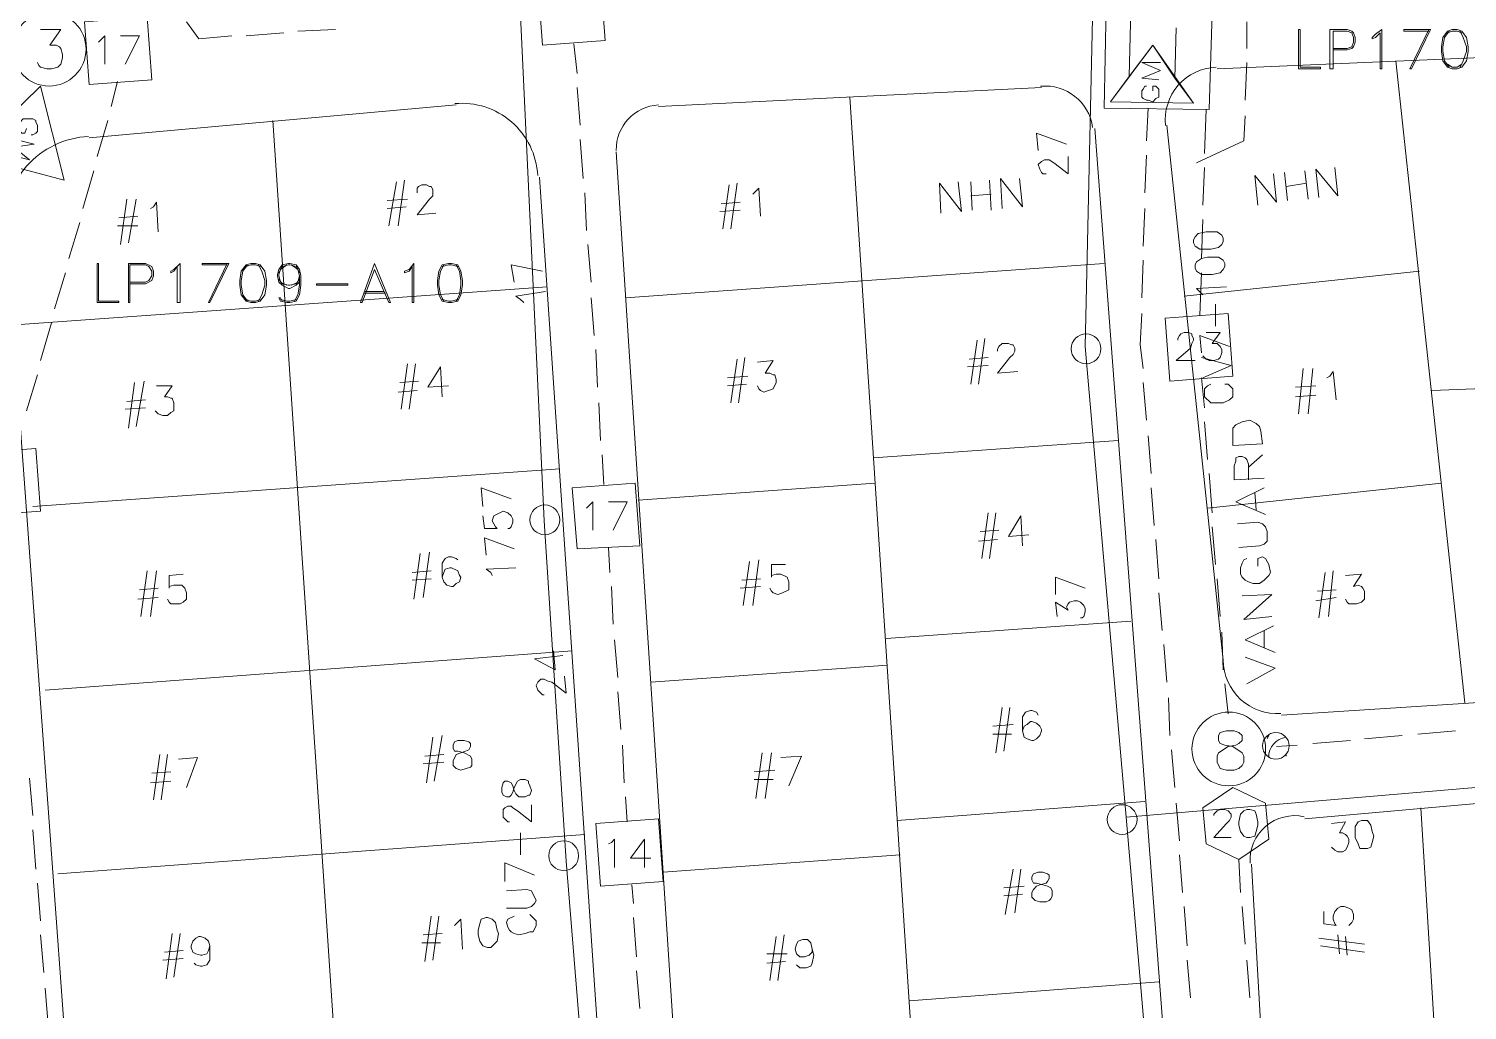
# Model space of a CAD drawing. Header units: millimetres. Extents: x 3.6 to 37.8, y 0.6 to 28.7.
# Drawn here: x 18.956 to 22.78, y 16.356 to 18.964 of the extents above; entities that cross this region are included whole.
import ezdxf

# ---------------------------------------------------------------- set-up
doc = ezdxf.new("R2010")
doc.units = ezdxf.units.MM
for name, color, linetype, true_color in [('PDF_S102$Actives-Amplifier', 92, 'Continuous', 0x00b800), ('PDF_S102$Actives-LineExtender', 94, 'Continuous', 0x009400), ('PDF_S102$Cable-565', 23, 'Continuous', 0xdd8a6d), ('PDF_S102$LOTS', 254, 'Continuous', 0xdcdcdc), ('PDF_S102$ROAD', 8, 'Continuous', 0x7f7f7f), ('PDF_S102$SDU', 157, 'Continuous', 0x396472)]:
    doc.layers.add(name, color=color, linetype=linetype, true_color=true_color)
for name, color, linetype in [('PDF_S102$NAME-ROAD', 7, 'Continuous'), ('PDF_S102$Passives-Highleg', 7, 'Continuous'), ('PDF_S102$Passives-Splt2way', 7, 'Continuous'), ('PDF_S102$Passives-TapOffs', 7, 'Continuous'), ('PDF_S102$POLE', 7, 'Continuous'), ('PDF_S102$STRAND', 7, 'Continuous')]:
    doc.layers.add(name, color=color, linetype=linetype)

msp = doc.modelspace()

# ---------------------------------------------------------------- linework, layer by layer
at = {"layer": 'PDF_S102$Actives-Amplifier', "lineweight": 13}
for points in [[(21.81466, 18.75388), (21.823, 19.15837), (22.10656, 19.15003), (22.09405, 18.74971)], [(22.05235, 18.76639), (21.83134, 18.77056), (21.88138, 18.83728), (21.88972, 19.15837), (21.88138, 18.83728), (21.94393, 18.92068), (22.00231, 18.83311), (22.00648, 18.96655), (22.00231, 18.83311)], [(22.33174, 18.96238), (22.33591, 18.96238), (22.33591, 18.8623), (22.39012, 18.8623), (22.39012, 18.85813), (22.33174, 18.85813)], [(22.54858, 18.85813), (22.54858, 18.95404), (22.53607, 18.94153), (22.52773, 18.93736), (22.52773, 18.94153), (22.53607, 18.94987), (22.55275, 18.96238), (22.55275, 18.85813)], [(22.7404, 18.96238), (22.75291, 18.96238), (22.76542, 18.95821), (22.77793, 18.94153), (22.7821, 18.91651), (22.7821, 18.904), (22.77793, 18.87898), (22.76542, 18.8623), (22.75291, 18.85813), (22.7404, 18.85813), (22.72789, 18.8623), (22.71538, 18.87898), (22.71121, 18.904), (22.71121, 18.91651), (22.71538, 18.94153), (22.72789, 18.95821)], [(21.83134, 18.77056), (21.94393, 18.92068), (22.05235, 18.76639)]]:
    msp.add_lwpolyline(points, close=True, dxfattribs=at)
for points in [[(22.42348, 18.91234), (22.46101, 18.91234), (22.47352, 18.91651), (22.47769, 18.92902), (22.47769, 18.94153), (22.47352, 18.95404), (22.46101, 18.95821), (22.42348, 18.95821), (22.42348, 18.85813), (22.41514, 18.85813), (22.41514, 18.96238), (22.46101, 18.96238), (22.47352, 18.95821), (22.47769, 18.95404), (22.48186, 18.94153), (22.48186, 18.92902), (22.47769, 18.91651), (22.47352, 18.91234), (22.46101, 18.90817), (22.42348, 18.90817)], [(22.67785, 18.95821), (22.61113, 18.95821), (22.61113, 18.96238), (22.68202, 18.96238), (22.63198, 18.85813), (22.62781, 18.85813), (22.67785, 18.96238)], [(22.73206, 18.8623), (22.71955, 18.87898), (22.71538, 18.904), (22.71538, 18.91651), (22.71955, 18.94153), (22.73206, 18.95821)], [(22.72789, 18.95404), (22.7404, 18.95821), (22.75291, 18.95821), (22.76542, 18.95404)], [(22.76125, 18.95821), (22.76959, 18.94153), (22.77793, 18.91651), (22.77793, 18.904), (22.76959, 18.87898), (22.76125, 18.8623)], [(21.96061, 18.82894), (21.91474, 18.83311), (21.96478, 18.85396), (21.91474, 18.87481), (21.96478, 18.87481)], [(22.76542, 18.87064), (22.75291, 18.8623), (22.7404, 18.8623), (22.72789, 18.87064)], [(21.94393, 18.79975), (21.94393, 18.81226), (21.95227, 18.81226), (21.96061, 18.80392), (21.96061, 18.78307), (21.95227, 18.7789), (21.94393, 18.77056), (21.93142, 18.77473), (21.92725, 18.77473), (21.91891, 18.7789), (21.91474, 18.78307), (21.91474, 18.79975), (21.91891, 18.80392), (21.92308, 18.81226), (21.92725, 18.81226)]]:
    msp.add_lwpolyline(points, dxfattribs=at)
at = {"layer": 'PDF_S102$Actives-LineExtender', "lineweight": 9}
for points in [[(18.79975, 18.62878), (18.9874, 18.81226), (19.04995, 18.56206)], [(19.13752, 18.34105), (19.14169, 18.34105), (19.14169, 18.24097), (19.1959, 18.24097), (19.1959, 18.2368), (19.13752, 18.2368)], [(19.35019, 18.2368), (19.35019, 18.33271), (19.34185, 18.3202), (19.33351, 18.31603), (19.33351, 18.3202), (19.34185, 18.32437), (19.35853, 18.34105), (19.35853, 18.2368)], [(19.54618, 18.34105), (19.55869, 18.34105), (19.5712, 18.33688), (19.58371, 18.3202), (19.58788, 18.29518), (19.58788, 18.28267), (19.58371, 18.25765), (19.5712, 18.24097), (19.55869, 18.2368), (19.54618, 18.2368), (19.53367, 18.24097), (19.52116, 18.25765), (19.51699, 18.28267), (19.51699, 18.29518), (19.52116, 18.3202), (19.53367, 18.33688)], [(19.87561, 18.34105), (19.91731, 18.2368), (19.91314, 18.2368), (19.87561, 18.32437), (19.84225, 18.2368), (19.83808, 18.2368)], [(19.97569, 18.2368), (19.97569, 18.33271), (19.96735, 18.3202), (19.95484, 18.31603), (19.95484, 18.3202), (19.96735, 18.32437), (19.97986, 18.34105), (19.97986, 18.2368)], [(20.0716, 18.34105), (20.07994, 18.34105), (20.09662, 18.33688), (20.10496, 18.3202), (20.10913, 18.29518), (20.10913, 18.28267), (20.10496, 18.25765), (20.09662, 18.24097), (20.07994, 18.2368), (20.0716, 18.2368), (20.05492, 18.24097), (20.04658, 18.25765), (20.04241, 18.28267), (20.04241, 18.29518), (20.04658, 18.3202), (20.05492, 18.33688)], [(19.72132, 18.28267), (19.72132, 18.28684), (19.80472, 18.28684), (19.80472, 18.28267)]]:
    msp.add_lwpolyline(points, close=True, dxfattribs=at)
for points in [[(18.94987, 18.69967), (18.9457, 18.68716), (18.93736, 18.68716), (18.93319, 18.69133), (18.93319, 18.69967), (18.92902, 18.70384), (18.93319, 18.71635), (18.94153, 18.72469), (18.96655, 18.72469), (18.97489, 18.72052), (18.97489, 18.71635), (18.97906, 18.70801), (18.97906, 18.69133), (18.97489, 18.68716), (18.96655, 18.68299), (18.96238, 18.68299)], [(18.92068, 18.67048), (18.97072, 18.65797), (18.91651, 18.64963), (18.95821, 18.61627), (18.90817, 18.62878)], [(19.22509, 18.29101), (19.26679, 18.29101), (19.27513, 18.29518), (19.28347, 18.30769), (19.28347, 18.3202), (19.27513, 18.33271), (19.26679, 18.33688), (19.22509, 18.33688), (19.22509, 18.2368), (19.22092, 18.2368), (19.22092, 18.34105), (19.26679, 18.34105), (19.28347, 18.33271), (19.28764, 18.3202), (19.28764, 18.30769), (19.28347, 18.29518), (19.26679, 18.28684), (19.22509, 18.28684)], [(19.48363, 18.33688), (19.41691, 18.33688), (19.41691, 18.34105), (19.4878, 18.34105), (19.43776, 18.2368), (19.43359, 18.2368), (19.48363, 18.34105)], [(19.53784, 18.24097), (19.52533, 18.25765), (19.52116, 18.28267), (19.52116, 18.29518), (19.52533, 18.3202), (19.53784, 18.33688)], [(19.53367, 18.33271), (19.54618, 18.33688), (19.55869, 18.33688), (19.5712, 18.33271)], [(19.56703, 18.33688), (19.57537, 18.3202), (19.58371, 18.29518), (19.58371, 18.28267), (19.57537, 18.25765), (19.56703, 18.24097)], [(19.67545, 18.29101), (19.66711, 18.28267), (19.65043, 18.27433), (19.64626, 18.27433), (19.62958, 18.28267), (19.62124, 18.29101), (19.61707, 18.30769), (19.61707, 18.31186), (19.62124, 18.32437), (19.62958, 18.33688), (19.64626, 18.34105), (19.65043, 18.34105), (19.66711, 18.33688), (19.67545, 18.32437), (19.67962, 18.30769), (19.67962, 18.28267), (19.67545, 18.25765), (19.66711, 18.24097), (19.65043, 18.2368), (19.64209, 18.2368), (19.62541, 18.24097), (19.62124, 18.24931), (19.62541, 18.24931), (19.62958, 18.24097)], [(19.64209, 18.28267), (19.62541, 18.29101), (19.62124, 18.30769), (19.62124, 18.31186), (19.62541, 18.32437), (19.64209, 18.33688)], [(19.62124, 18.31603), (19.62958, 18.33271), (19.64626, 18.33688), (19.65043, 18.33688), (19.66711, 18.33271), (19.67545, 18.31603)], [(19.6546, 18.33688), (19.67128, 18.32437), (19.67545, 18.30769)], [(20.05909, 18.24097), (20.05075, 18.25765), (20.04658, 18.28267), (20.04658, 18.29518), (20.05075, 18.3202), (20.05909, 18.33688)], [(20.05492, 18.33271), (20.0716, 18.33688), (20.07994, 18.33688), (20.09662, 18.33271)], [(20.09245, 18.33688), (20.10079, 18.3202), (20.10496, 18.29518), (20.10496, 18.28267), (20.10079, 18.25765), (20.09245, 18.24097)], [(19.67545, 18.29935), (19.66711, 18.28684), (19.65043, 18.28267), (19.64626, 18.28267), (19.62958, 18.28684), (19.62124, 18.29935)], [(19.66294, 18.24097), (19.67128, 18.25765), (19.67545, 18.28267), (19.67545, 18.30769), (19.67128, 18.29101), (19.6546, 18.28267)], [(19.5712, 18.24514), (19.55869, 18.24097), (19.54618, 18.24097), (19.53367, 18.24514)], [(19.66711, 18.24514), (19.65043, 18.24097), (19.64209, 18.24097), (19.62541, 18.24514)], [(19.9048, 18.26182), (19.84642, 18.26182)], [(19.90063, 18.26599), (19.85059, 18.26599)], [(20.09662, 18.24514), (20.07994, 18.24097), (20.0716, 18.24097), (20.05492, 18.24514)]]:
    msp.add_lwpolyline(points, dxfattribs=at)
at = {"layer": 'PDF_S102$Cable-565', "lineweight": 13}
for points in [[(19.49614, 18.9457), (19.40857, 18.93736), (19.37521, 18.98323)], [(22.19413, 18.91234), (22.19413, 18.98323)], [(19.63375, 18.95404), (19.53367, 18.9457)], [(19.77136, 18.96238), (19.67128, 18.95821)], [(20.41354, 18.84562), (20.4052, 18.92485)], [(22.18996, 18.77473), (22.19413, 18.87481)], [(19.17505, 18.75805), (19.19173, 18.82477)], [(20.42188, 18.70801), (20.41354, 18.80809)], [(21.92725, 18.66631), (21.93142, 18.75388)], [(22.08154, 18.63295), (22.08571, 18.74971)], [(19.13752, 18.62461), (19.16671, 18.72052)], [(22.18996, 18.73303), (22.18579, 18.66631), (22.06069, 18.60793)], [(20.43022, 18.56623), (20.42188, 18.67048)], [(21.92308, 18.5287), (21.92725, 18.62878)], [(19.09999, 18.487), (19.12918, 18.58708)], [(22.07737, 18.49534), (22.08154, 18.59542)], [(20.43856, 18.42862), (20.43439, 18.5287)], [(21.91891, 18.38692), (21.92308, 18.487)], [(19.06246, 18.35356), (19.09165, 18.44947)], [(22.0732, 18.35356), (22.07737, 18.45781)], [(20.45107, 18.29101), (20.44273, 18.39109)], [(21.91474, 18.24931), (21.91891, 18.34939)], [(19.02493, 18.22012), (19.05412, 18.31603)], [(22.06903, 18.20344), (22.0732, 18.31603)], [(20.45941, 18.14923), (20.45107, 18.24931)], [(21.91891, 18.06166), (21.91057, 18.12421), (21.91474, 18.20761)], [(18.9874, 18.08251), (19.01659, 18.18259)], [(20.46775, 18.01162), (20.46358, 18.1117)], [(18.94987, 17.94907), (18.97906, 18.04498)], [(21.92725, 17.92405), (21.91891, 18.02413)], [(22.08154, 17.95741), (22.0732, 18.03664)], [(20.47609, 17.86984), (20.47192, 17.96992)], [(22.08988, 17.8198), (22.08154, 17.91988)], [(21.93976, 17.78227), (21.93142, 17.88235)], [(20.48443, 17.75308), (20.48026, 17.83231)], [(22.10239, 17.67802), (22.09405, 17.78227)], [(21.9481, 17.64466), (21.93976, 17.74474)], [(22.11073, 17.54041), (22.10239, 17.64049)], [(21.96061, 17.50288), (21.95227, 17.60713)], [(20.50111, 17.51956), (20.49694, 17.58628)], [(20.50945, 17.38195), (20.50528, 17.48203)], [(22.12324, 17.4028), (22.1149, 17.50288)], [(21.96895, 17.36527), (21.96061, 17.46535)], [(22.13158, 17.26102), (22.12741, 17.3611)], [(20.52196, 17.24017), (20.51362, 17.34025)], [(21.98146, 17.22766), (21.97312, 17.32774)], [(22.14409, 17.14426), (22.13575, 17.22349)], [(20.5303, 17.10256), (20.52196, 17.20264)], [(21.9898, 17.08588), (21.98563, 17.18596)], [(22.74874, 17.09839), (22.64866, 17.09005)], [(20.53864, 16.96078), (20.53447, 17.06086)], [(22.32757, 17.06086), (22.27336, 17.05669)], [(22.46935, 17.07337), (22.36927, 17.06503)], [(22.60696, 17.08588), (22.50688, 17.07754)], [(22.00231, 16.94827), (21.99397, 17.04835)], [(18.96655, 16.87321), (18.95821, 16.97329)], [(20.54698, 16.85653), (20.54281, 16.92325)], [(22.01482, 16.80649), (22.00648, 16.90657)], [(18.97489, 16.73143), (18.96655, 16.83568)], [(22.02316, 16.66888), (22.01482, 16.76896)], [(22.17745, 16.66888), (22.17328, 16.75645)], [(18.9874, 16.59382), (18.97906, 16.6939)], [(20.56366, 16.63969), (20.55949, 16.68973)], [(20.572, 16.49791), (20.56366, 16.60216)], [(22.03567, 16.5271), (22.02733, 16.63135)], [(22.18996, 16.53127), (22.18162, 16.63135)], [(18.99574, 16.45621), (18.9874, 16.55629)], [(22.04401, 16.38949), (22.03567, 16.48957)], [(22.20247, 16.38949), (22.19413, 16.48957)], [(20.58034, 16.3603), (20.572, 16.46038)], [(19.00825, 16.30609), (18.99991, 16.41451)]]:
    msp.add_lwpolyline(points, dxfattribs=at)
at = {"layer": 'PDF_S102$LOTS', "lineweight": 0}
for points in [[(22.59028, 18.87898), (22.77376, 17.17345)], [(21.13912, 18.78307), (21.4894, 13.43296), (21.67288, 10.84339), (21.15163, 8.26216)], [(19.46695, 8.54572), (20.0716, 11.75662), (19.60456, 18.72052)], [(21.81466, 18.34105), (20.54281, 18.24931)], [(22.02733, 18.25348), (22.65283, 18.3202)], [(18.93319, 18.17842), (20.33431, 18.2785)], [(25.7845, 18.12421), (22.68619, 18.00328)], [(21.85219, 17.86984), (21.20167, 17.82397)], [(18.96655, 17.6947), (20.36767, 17.79478)], [(21.20584, 17.75725), (20.57617, 17.71138)], [(22.08988, 17.69053), (22.71121, 17.75725)], [(21.88555, 17.39029), (21.23503, 17.34442)], [(18.99991, 17.20681), (20.40103, 17.31106)], [(21.2392, 17.27353), (20.60953, 17.22766)], [(21.92308, 16.91074), (21.26422, 16.8607)], [(22.69453, 16.27273), (22.657, 16.89406)], [(19.03327, 16.71892), (20.43439, 16.82317)], [(21.27256, 16.76896), (20.64289, 16.72309)], [(21.96061, 16.43119), (21.29758, 16.38115)]]:
    msp.add_lwpolyline(points, dxfattribs=at)
at = {"layer": 'PDF_S102$NAME-ROAD', "lineweight": 9}
msp.add_lwpolyline([(22.1566, 17.85733), (22.1566, 17.9032), (22.16494, 17.91154), (22.18162, 17.91988), (22.20247, 17.92405), (22.21915, 17.91571), (22.22749, 17.90737), (22.23166, 17.89486), (22.23583, 17.8615)], close=True, dxfattribs=at)
for points in [[(22.24, 17.76976), (22.16077, 17.76559), (22.16077, 17.80312), (22.16494, 17.81563), (22.16494, 17.82397), (22.17328, 17.82814), (22.18162, 17.82814), (22.18996, 17.82397), (22.19413, 17.8198), (22.1983, 17.80729), (22.1983, 17.76559)], [(22.23583, 17.83231), (22.1983, 17.79895)], [(22.24417, 17.67385), (22.16494, 17.70721), (22.24, 17.74474)], [(22.21498, 17.73223), (22.21915, 17.68636)], [(22.16911, 17.64883), (22.22332, 17.653), (22.23583, 17.64883), (22.24417, 17.64049), (22.24834, 17.62798), (22.24834, 17.60296), (22.24, 17.59462), (22.22749, 17.59045), (22.17328, 17.58628)], [(22.22332, 17.53624), (22.22332, 17.55709), (22.23583, 17.56126), (22.24417, 17.55709), (22.25251, 17.54041), (22.25668, 17.51956), (22.25251, 17.51122), (22.24, 17.49871), (22.22749, 17.49037), (22.21081, 17.49037), (22.1983, 17.49454), (22.18996, 17.49871), (22.18162, 17.50705), (22.17745, 17.51539), (22.17745, 17.53207), (22.18162, 17.54458), (22.18579, 17.55292), (22.19413, 17.55709)], [(22.26085, 17.4028), (22.18579, 17.39446), (22.26085, 17.46118), (22.18162, 17.45701)], [(22.26919, 17.30689), (22.18996, 17.34025), (22.26502, 17.37778)], [(22.24, 17.36527), (22.24, 17.3194)], [(22.18996, 17.29438), (22.26919, 17.26519), (22.19413, 17.22349)]]:
    msp.add_lwpolyline(points, dxfattribs=at)
at = {"layer": 'PDF_S102$Passives-Highleg', "lineweight": 9}
for points in [[(22.24834, 17.08171), (22.25251, 17.08588)], [(22.24834, 17.07754), (22.25251, 17.08588)]]:
    msp.add_lwpolyline(points, close=True, dxfattribs=at)
msp.add_lwpolyline([(22.29838, 17.03584), (22.29838, 17.03167)], dxfattribs=at)
msp.add_circle((22.27127, 17.05877), 0.03545, dxfattribs=at)
msp.add_arc((22.30501, 17.02959), 0.05255, 97.25319, 182.27409, dxfattribs=at)
at = {"layer": 'PDF_S102$Passives-Splt2way', "lineweight": 9}
msp.add_lwpolyline([(18.9874, 18.96238), (19.04161, 18.96238), (19.01242, 18.92068), (19.0291, 18.92068), (19.03744, 18.91651), (19.04161, 18.91234), (19.04578, 18.89566), (19.04578, 18.88732), (19.04161, 18.87064), (19.03327, 18.8623), (19.01659, 18.85813), (19.00408, 18.85813), (18.9874, 18.8623), (18.98323, 18.86647), (18.97906, 18.87481)], dxfattribs=at)
msp.add_lwpolyline([(22.13992, 17.09839), (22.16077, 17.09839), (22.17328, 17.09422), (22.18162, 17.08588), (22.18162, 17.07337), (22.17328, 17.06503), (22.16494, 17.06086), (22.14409, 17.05669), (22.11907, 17.04001), (22.1149, 17.03167), (22.1149, 17.01499), (22.12324, 16.99831), (22.13992, 16.99414), (22.16077, 16.99414), (22.17328, 16.99831), (22.18162, 17.00665), (22.18579, 17.01499), (22.18579, 17.03167), (22.18162, 17.04001), (22.1566, 17.05669), (22.13575, 17.06086), (22.12324, 17.06503), (22.11907, 17.07337), (22.11907, 17.08588), (22.12324, 17.09422)], close=True, dxfattribs=at)
for centre in [(19.01033, 18.91025), (22.14617, 17.05043)]:
    msp.add_circle(centre, 0.098, dxfattribs=at)
at = {"layer": 'PDF_S102$Passives-TapOffs', "lineweight": 9}
for points in [[(20.4886, 18.93319), (20.3218, 18.92068), (20.30929, 19.08748), (20.47609, 19.09999)], [(19.10416, 18.98323), (19.27096, 18.99574), (19.28347, 18.82894), (19.11667, 18.81643)], [(22.1566, 18.04081), (21.9898, 18.0283), (21.97729, 18.1951), (22.14409, 18.20761)], [(18.97489, 17.84899), (18.9874, 17.68219), (18.8206, 17.66968), (18.80809, 17.83648)], [(20.41354, 17.58211), (20.40103, 17.74474), (20.56783, 17.75725), (20.58034, 17.59045)], [(22.25251, 16.81066), (22.17328, 16.75645), (22.08571, 16.79815), (22.07737, 16.89406), (22.1566, 16.94827), (22.24417, 16.90657)], [(20.47609, 16.68556), (20.46358, 16.85236), (20.63038, 16.86487), (20.64289, 16.69807)], [(22.19413, 16.88989), (22.20247, 16.88989), (22.21498, 16.88572), (22.21915, 16.87738), (22.22332, 16.85653), (22.22332, 16.84819), (22.21915, 16.83151), (22.21498, 16.819), (22.20247, 16.81483), (22.19413, 16.81483), (22.18579, 16.819), (22.17745, 16.83151), (22.17328, 16.84819), (22.17328, 16.85653), (22.17745, 16.87738), (22.18579, 16.88572)]]:
    msp.add_lwpolyline(points, close=True, dxfattribs=at)
for points in [[(19.14169, 18.92902), (19.15837, 18.9457), (19.15837, 18.87064)], [(19.20007, 18.9457), (19.25011, 18.9457), (19.21258, 18.87064)], [(22.01065, 18.13672), (22.01065, 18.14089), (22.01482, 18.14923), (22.01899, 18.1534), (22.02733, 18.15757), (22.03984, 18.15757), (22.04818, 18.1534), (22.04818, 18.14923), (22.05235, 18.14089), (22.05235, 18.13672), (22.04818, 18.12838), (22.04401, 18.11587), (22.00648, 18.08251), (22.05652, 18.08251)], [(22.08571, 18.15757), (22.12324, 18.15757), (22.10239, 18.12838), (22.1149, 18.12838), (22.12324, 18.12004), (22.12741, 18.1117), (22.12741, 18.10336), (22.12324, 18.09085), (22.11907, 18.08668), (22.10656, 18.08251), (22.09405, 18.08251), (22.08571, 18.08668), (22.07737, 18.09502)], [(20.43856, 17.69053), (20.45524, 17.70721), (20.45524, 17.63215)], [(20.49694, 17.70721), (20.54698, 17.70721), (20.50945, 17.63215)], [(22.10656, 16.87321), (22.10656, 16.87738), (22.1149, 16.88572), (22.12324, 16.88989), (22.13575, 16.88989), (22.14409, 16.88572), (22.15243, 16.87738), (22.15243, 16.86904), (22.14826, 16.8607), (22.13992, 16.85236), (22.10656, 16.81483), (22.15243, 16.81483)], [(20.49694, 16.79815), (20.50528, 16.80232), (20.51362, 16.81066), (20.51362, 16.7356)], [(20.60953, 16.76062), (20.55532, 16.76062), (20.59285, 16.81066), (20.59285, 16.7356)]]:
    msp.add_lwpolyline(points, dxfattribs=at)
at = {"layer": 'PDF_S102$POLE', "lineweight": 0}
for points in [[(22.05235, 18.39526), (22.05235, 18.4036), (22.05652, 18.41194), (22.06486, 18.42028), (22.08571, 18.42445), (22.1149, 18.42445), (22.12741, 18.41611), (22.13158, 18.40777), (22.13158, 18.39943), (22.12741, 18.39109), (22.11907, 18.38275), (22.09822, 18.37858), (22.06903, 18.37858), (22.05652, 18.38692)], [(22.05652, 18.32854), (22.05652, 18.33688), (22.06069, 18.34522), (22.0732, 18.35356), (22.08988, 18.35773), (22.11907, 18.35773), (22.13158, 18.34939), (22.13575, 18.34105), (22.13575, 18.33271), (22.13158, 18.32437), (22.12324, 18.31603), (22.10239, 18.31186), (22.0732, 18.31186), (22.06069, 18.3202)], [(20.21338, 16.93576), (20.21338, 16.94827), (20.21755, 16.96078), (20.22172, 16.96495), (20.23006, 16.96495), (20.2384, 16.96078), (20.24257, 16.95244), (20.24674, 16.93993), (20.25091, 16.93159), (20.25925, 16.92325), (20.27593, 16.92325), (20.28427, 16.92742), (20.28844, 16.92742), (20.29261, 16.93993), (20.28844, 16.95244), (20.28427, 16.96078), (20.28427, 16.96495), (20.27593, 16.96912), (20.26342, 16.96912), (20.25508, 16.96495), (20.24674, 16.94827), (20.24257, 16.93576), (20.2384, 16.92742), (20.23423, 16.92325), (20.22589, 16.92325), (20.21755, 16.92742)]]:
    msp.add_lwpolyline(points, close=True, dxfattribs=at)
for points in [[(22.07737, 18.25765), (22.06069, 18.27433), (22.13992, 18.2785)], [(22.11073, 18.23263), (22.11073, 18.17425)], [(22.0732, 18.10336), (22.06903, 18.14923), (22.14826, 18.12004)], [(22.0732, 18.09085), (22.15243, 18.07), (22.07737, 18.03664)], [(22.13575, 18.01996), (22.14409, 18.01996), (22.1566, 18.00745), (22.1566, 17.9866), (22.14826, 17.97826), (22.13158, 17.96992), (22.09822, 17.96992), (22.08154, 17.9866), (22.08154, 18.00745), (22.08988, 18.01579), (22.09822, 18.01996)], [(20.16334, 17.6947), (20.15917, 17.74474), (20.2384, 17.71555)], [(20.23006, 17.63632), (20.23423, 17.63632), (20.2384, 17.64049), (20.24257, 17.653), (20.24257, 17.66134), (20.2384, 17.66968), (20.23006, 17.67802), (20.21755, 17.68219), (20.19253, 17.66968), (20.18836, 17.65717), (20.1967, 17.64049), (20.20087, 17.63632), (20.16751, 17.63632), (20.16334, 17.66968)], [(20.17168, 17.56543), (20.16751, 17.6113), (20.24674, 17.58211)], [(20.18836, 17.51122), (20.18419, 17.51956), (20.17168, 17.5279), (20.25091, 17.53207)], [(20.23423, 16.85653), (20.23006, 16.85653), (20.21755, 16.86904), (20.21755, 16.88989), (20.22172, 16.89406), (20.23006, 16.89823), (20.2384, 16.89823), (20.24257, 16.89406), (20.25508, 16.88572), (20.29261, 16.85653), (20.29261, 16.9024)], [(20.26342, 16.82734), (20.26342, 16.76896)], [(20.22172, 16.69807), (20.22172, 16.74811), (20.30095, 16.71475)], [(20.22589, 16.67305), (20.2801, 16.67722), (20.29261, 16.67305), (20.30512, 16.64803), (20.30095, 16.63969), (20.29261, 16.63135), (20.2801, 16.62718), (20.22589, 16.62718)], [(20.28844, 16.6105), (20.30512, 16.59382), (20.30512, 16.58131), (20.29678, 16.56463), (20.28844, 16.56463), (20.27593, 16.56046), (20.25925, 16.55629), (20.24674, 16.56046), (20.2384, 16.56463), (20.23423, 16.5688), (20.23006, 16.57714), (20.22589, 16.58965), (20.23006, 16.59799), (20.24674, 16.60633)]]:
    msp.add_lwpolyline(points, dxfattribs=at)
for centre, radius in [((21.7667, 18.11379), 0.03962), ((20.32805, 17.65926), 0.03961), ((21.86261, 16.86278), 0.03962), ((20.37809, 16.76688), 0.03962)]:
    msp.add_circle(centre, radius, dxfattribs=at)
at = {"layer": 'PDF_S102$ROAD', "lineweight": 0}
for points in [[(27.5922, 18.59546, 0.3530001), (27.48169, 18.78724), (27.21898, 18.89149), (27.06469, 18.92068), (26.88121, 18.92068), (26.50174, 18.91234), (25.43422, 18.75805), (24.58771, 18.7372), (24.32917, 18.76639), (24.18739, 18.78724), (23.80792, 18.89149), (23.58274, 18.92068), (22.1149, 18.85813)], [(21.98146, 18.70801), (22.13158, 17.28604, 0.4310934), (22.2846, 17.14456)], [(22.20664, 16.74394), (22.26502, 15.71812, 0.4449395), (22.41644, 15.5682)]]:
    msp.add_lwpolyline(points, format="xyb", dxfattribs=at)
for points in [[(21.64786, 18.80809), (20.63038, 18.75805)], [(20.09245, 18.76222), (19.11667, 18.67465)], [(22.00231, 8.2288), (22.40263, 9.96769), (22.41514, 10.20121), (22.37761, 10.63072), (22.03567, 15.46375), (21.78964, 18.69967)], [(20.51779, 18.63712), (20.85973, 13.39126), (20.99734, 11.96929), (20.98066, 11.55229), (20.38435, 8.58325)], [(20.14666, 8.56657), (20.68459, 11.42302), (20.75548, 11.87755), (20.75548, 12.20281), (20.63872, 13.79575), (20.31346, 18.5704)], [(18.89566, 18.42445), (19.17505, 14.59639), (19.30849, 12.65317), (19.30849, 12.27787), (19.25011, 11.83585), (18.82477, 8.86264)], [(22.28587, 17.14009), (25.00471, 17.31523), (25.01305, 17.10256), (22.34842, 16.86487)]]:
    msp.add_lwpolyline(points, dxfattribs=at)
for centre, radius, start, end in [((22.11698, 18.72261), 0.13969, 91.944, 186.15215), ((21.65828, 18.68508), 0.12718, 7.77837, 95.59771), ((20.10705, 18.56415), 0.20224, 3.05914, 95.18691), ((20.63663, 18.64338), 0.11884, 93.0321, 181.05477), ((19.12709, 18.44322), 0.2356, 92.88369, 184.19611), ((22.32131, 16.75437), 0.11884, 77.68956, 183.43787)]:
    msp.add_arc(centre, radius, start, end, dxfattribs=at)
at = {"layer": 'PDF_S102$SDU', "lineweight": 0}
for points in [[(22.35676, 18.51202), (22.34842, 18.58708)], [(22.38595, 18.51619), (22.37761, 18.59125), (22.43599, 18.52036), (22.42765, 18.59542)], [(19.91314, 18.44113), (19.93399, 18.55789)], [(19.93816, 18.44113), (19.95484, 18.56206)], [(19.9882, 18.5287), (19.9882, 18.54121), (19.99237, 18.54538), (20.00071, 18.54955), (20.01322, 18.54955), (20.02156, 18.54538), (20.02573, 18.54538), (20.0299, 18.53704), (20.0299, 18.52036), (20.02156, 18.51202), (19.9882, 18.47032), (20.03824, 18.47449)], [(20.80135, 18.43279), (20.81803, 18.54955)], [(20.8222, 18.43279), (20.83888, 18.55372)], [(21.38098, 18.47449), (21.37681, 18.55372), (21.43519, 18.47866), (21.42685, 18.55789)], [(21.46438, 18.48283), (21.46021, 18.55789)], [(21.51442, 18.48283), (21.51025, 18.56206)], [(21.54361, 18.487), (21.53944, 18.56623), (21.59782, 18.49117), (21.58948, 18.56623)], [(22.22332, 18.49534), (22.21498, 18.57457), (22.27336, 18.50368), (22.26502, 18.57874)], [(22.30255, 18.50785), (22.29421, 18.58291)], [(22.35259, 18.55372), (22.29838, 18.54538)], [(19.20007, 18.39109), (19.21675, 18.51202)], [(19.22092, 18.39526), (19.24177, 18.51202)], [(19.96318, 18.51202), (19.90897, 18.50785)], [(20.88058, 18.52453), (20.89726, 18.54121), (20.90143, 18.46615)], [(21.51442, 18.52453), (21.46021, 18.52036)], [(19.2793, 18.487), (19.28764, 18.49117), (19.29598, 18.50368), (19.30015, 18.42445)], [(19.95901, 18.49117), (19.90897, 18.487)], [(20.84722, 18.48283), (20.79301, 18.47866)], [(20.84722, 18.50368), (20.79718, 18.49951)], [(19.24594, 18.44113), (19.19173, 18.44113)], [(19.24594, 18.46615), (19.1959, 18.46198)], [(21.46021, 18.01996), (21.47689, 18.13672)], [(21.48106, 18.01996), (21.49774, 18.14089)], [(21.5311, 18.10753), (21.5311, 18.1117), (21.53527, 18.12004), (21.54361, 18.12838), (21.56029, 18.12838), (21.56863, 18.12421), (21.5728, 18.12421), (21.57697, 18.11587), (21.57697, 18.10753), (21.5728, 18.09919), (21.56446, 18.09085), (21.5311, 18.04915), (21.58531, 18.05332)], [(20.84305, 17.96992), (20.85973, 18.09085)], [(21.50608, 18.09085), (21.45604, 18.08668)], [(19.9465, 17.95324), (19.96318, 18.07417)], [(19.96735, 17.95324), (19.98403, 18.07417)], [(20.0716, 18.01579), (20.01739, 18.01162), (20.05075, 18.06583), (20.05492, 17.9866)], [(20.8222, 17.96992), (20.83888, 18.08668)], [(20.89309, 18.07834), (20.93479, 18.08251), (20.91394, 18.04915), (20.92645, 18.04915), (20.93479, 18.04498), (20.93896, 18.04498), (20.94313, 18.03247), (20.94313, 18.02413), (20.93479, 18.00745), (20.90977, 17.99911), (20.90143, 18.00328), (20.89726, 18.00745), (20.89309, 18.01579)], [(21.50608, 18.07), (21.45187, 18.06583)], [(22.33174, 17.94073), (22.34425, 18.06166)], [(22.35676, 17.94073), (22.36927, 18.06166)], [(22.4068, 18.03664), (22.41514, 18.04081), (22.42348, 18.05332), (22.43182, 17.97826)], [(19.22092, 17.9032), (19.2376, 18.02413)], [(19.24177, 17.90737), (19.26262, 18.0283)], [(19.29598, 18.01579), (19.33768, 18.01579), (19.31683, 17.9866), (19.32517, 17.9866), (19.33351, 17.98243), (19.33768, 17.98243), (19.34185, 17.96992), (19.34185, 17.94907), (19.33351, 17.9449), (19.32517, 17.93656), (19.31266, 17.93656), (19.30015, 17.94073), (19.29181, 17.94907)], [(19.99237, 18.0283), (19.94233, 18.02413)], [(20.86807, 18.04081), (20.81386, 18.03664)], [(20.8639, 18.01996), (20.81386, 18.01579)], [(22.37761, 18.01579), (22.3234, 18.01162)], [(19.26679, 17.97826), (19.21675, 17.97409)], [(19.9882, 18.00328), (19.93816, 17.99911)], [(22.37761, 17.99077), (22.3234, 17.9866)], [(19.26679, 17.95741), (19.21258, 17.95324)], [(21.4894, 17.55709), (21.50608, 17.67802)], [(21.51025, 17.55709), (21.52693, 17.67802)], [(21.6145, 17.61964), (21.56029, 17.61547), (21.59365, 17.66968), (21.59782, 17.59045)], [(21.53527, 17.63215), (21.48523, 17.62798)], [(21.5311, 17.60713), (21.48106, 17.60296)], [(19.97986, 17.44867), (19.99654, 17.5696)], [(20.00488, 17.45284), (20.02156, 17.57377)], [(20.05492, 17.50705), (20.05492, 17.54458), (20.06326, 17.55709), (20.0716, 17.56126), (20.07994, 17.56126), (20.09245, 17.55709), (20.09662, 17.55292)], [(20.88058, 17.43199), (20.89726, 17.55292)], [(19.25428, 17.4028), (19.27096, 17.52373)], [(19.2793, 17.4028), (19.29598, 17.52373)], [(19.32517, 17.44867), (19.32934, 17.44033), (19.33351, 17.43616), (19.35853, 17.43616), (19.36687, 17.44033), (19.37521, 17.44867), (19.37521, 17.46535), (19.37104, 17.47786), (19.3627, 17.4862), (19.34185, 17.4862), (19.32934, 17.48203), (19.32934, 17.47786), (19.32934, 17.51122), (19.36687, 17.51539)], [(20.02573, 17.52373), (19.97569, 17.51956)], [(20.85556, 17.43199), (20.87224, 17.54875)], [(20.92645, 17.47786), (20.93062, 17.46952), (20.93479, 17.46535), (20.9473, 17.46118), (20.95981, 17.46535), (20.97649, 17.47369), (20.97649, 17.49454), (20.97232, 17.50705), (20.95564, 17.51539), (20.94313, 17.51539), (20.93062, 17.51122), (20.93062, 17.50705), (20.93062, 17.54041), (20.96815, 17.54041)], [(22.38595, 17.39863), (22.40263, 17.51956)], [(22.41097, 17.4028), (22.42348, 17.52373)], [(22.45684, 17.51122), (22.49854, 17.51539), (22.47769, 17.48203), (22.4902, 17.4862), (22.49854, 17.48203), (22.50271, 17.47786), (22.50688, 17.46952), (22.50688, 17.44867), (22.49854, 17.44033), (22.48603, 17.43616), (22.46518, 17.43616), (22.46101, 17.44033), (22.45684, 17.44867)], [(19.30015, 17.47786), (19.25011, 17.47369)], [(20.02573, 17.50288), (19.97569, 17.49871)], [(20.90143, 17.48203), (20.84722, 17.47786)], [(20.90143, 17.50288), (20.85139, 17.49871)], [(19.30015, 17.45284), (19.24594, 17.44867)], [(22.43182, 17.45284), (22.37761, 17.4445)], [(22.43182, 17.47369), (22.38178, 17.46952)], [(21.52693, 17.04001), (21.54361, 17.16094)], [(21.54778, 17.04418), (21.56446, 17.16094)], [(21.59782, 17.09839), (21.59782, 17.13592), (21.60616, 17.14843), (21.61867, 17.1526), (21.62284, 17.1526), (21.63535, 17.14843), (21.63952, 17.14009)], [(21.5728, 17.11507), (21.51859, 17.1109)], [(20.01322, 16.96078), (20.0299, 17.08171)], [(20.03407, 16.96495), (20.05492, 17.08588)], [(21.56863, 17.09005), (21.51859, 17.09005)], [(19.28764, 16.91491), (19.30432, 17.03584)], [(19.30849, 16.91491), (19.32517, 17.03584)], [(19.35436, 17.02333), (19.4044, 17.0275), (19.37521, 16.94827)], [(20.05909, 17.03584), (20.00905, 17.03167)], [(20.88892, 16.91908), (20.9056, 17.04001)], [(20.91394, 16.91908), (20.93062, 17.04001)], [(20.95564, 17.0275), (21.00985, 17.03167), (20.97649, 16.95244)], [(19.33351, 16.98997), (19.28347, 16.9858)], [(20.05909, 17.01499), (20.00488, 17.01082)], [(20.93896, 16.99414), (20.88475, 16.98997)], [(19.33351, 16.96495), (19.2793, 16.96078)], [(20.93479, 16.96912), (20.88475, 16.96912)], [(21.55195, 16.6105), (21.5728, 16.73143)], [(21.57697, 16.61467), (21.59365, 16.73143)], [(21.60199, 16.68556), (21.54778, 16.68139)], [(21.59782, 16.66471), (21.54778, 16.66054)], [(20.00905, 16.4854), (20.02573, 16.60633)], [(20.0299, 16.48957), (20.04658, 16.60633)], [(20.08828, 16.58131), (20.10496, 16.59799), (20.10913, 16.51876)], [(22.46518, 16.58131), (22.47352, 16.58965), (22.47769, 16.59799), (22.47769, 16.6105), (22.47352, 16.62301), (22.46518, 16.62718), (22.45267, 16.63135), (22.44433, 16.63135), (22.43599, 16.62718), (22.42765, 16.61884), (22.42348, 16.60633), (22.42348, 16.59799), (22.42765, 16.58548), (22.43182, 16.58131), (22.39846, 16.58548), (22.39846, 16.61884)], [(19.321, 16.43953), (19.33768, 16.56046)], [(19.34185, 16.4437), (19.35853, 16.56046)], [(20.05492, 16.56046), (20.00488, 16.55629)], [(19.43776, 16.5271), (19.43776, 16.48957), (19.42942, 16.47706), (19.41691, 16.47289), (19.41274, 16.47289), (19.40023, 16.47706), (19.39606, 16.48123)], [(20.05075, 16.53544), (20.00071, 16.53544)], [(20.92645, 16.43536), (20.94313, 16.55212)], [(20.9473, 16.43536), (20.96398, 16.55629)], [(22.50688, 16.53127), (22.38595, 16.54795)], [(22.50688, 16.51042), (22.39012, 16.5271)], [(22.43599, 16.55629), (22.44016, 16.50625)], [(22.45684, 16.55212), (22.46101, 16.50208)], [(19.36687, 16.49374), (19.31266, 16.48957)], [(19.36687, 16.51459), (19.31683, 16.51042)], [(20.97232, 16.50625), (20.91811, 16.50625)], [(20.96815, 16.4854), (20.91811, 16.48123)], [(21.03904, 16.51876), (21.04321, 16.50208), (21.03904, 16.48123), (21.03487, 16.47289), (21.02236, 16.46872), (21.00568, 16.46872), (20.99734, 16.47706)]]:
    msp.add_lwpolyline(points, dxfattribs=at)
for points in [[(20.05909, 17.51956), (20.06326, 17.5279), (20.07577, 17.53207), (20.07994, 17.53207), (20.09662, 17.52373), (20.10079, 17.51122), (20.10496, 17.50705), (20.10079, 17.49454), (20.09245, 17.49037), (20.08411, 17.48203), (20.07994, 17.48203), (20.06743, 17.4862), (20.05909, 17.49454), (20.05492, 17.50705)], [(21.60199, 17.1109), (21.61033, 17.11507), (21.61867, 17.12341), (21.62284, 17.12341), (21.63535, 17.11924), (21.64369, 17.1109), (21.64786, 17.10256), (21.64786, 17.09839), (21.64369, 17.08588), (21.63535, 17.07754), (21.62701, 17.07337), (21.62284, 17.07337), (21.61033, 17.07754), (21.60199, 17.08171), (21.59782, 17.09839)], [(20.09662, 17.07337), (20.1133, 17.07337), (20.12581, 17.0692), (20.12998, 17.06503), (20.12998, 17.05669), (20.12581, 17.04835), (20.11747, 17.04418), (20.09245, 17.03584), (20.08411, 17.01916), (20.08411, 17.00665), (20.09245, 16.99831), (20.10496, 16.99414), (20.12998, 17.00248), (20.13415, 17.00665), (20.13415, 17.02333), (20.12998, 17.03167), (20.1133, 17.04001), (20.09662, 17.04418), (20.08828, 17.04418), (20.08411, 17.05252), (20.08411, 17.06086), (20.08828, 17.0692)], [(21.63952, 16.72309), (21.65203, 16.72309), (21.66454, 16.71892), (21.66871, 16.71475), (21.66871, 16.70641), (21.66454, 16.69807), (21.66037, 16.6939), (21.64369, 16.68973), (21.63535, 16.68556), (21.62701, 16.67722), (21.62284, 16.66888), (21.62284, 16.65637), (21.63118, 16.64803), (21.64369, 16.64386), (21.66037, 16.64386), (21.66871, 16.64803), (21.67288, 16.6522), (21.67705, 16.66054), (21.67705, 16.67305), (21.67288, 16.68139), (21.66454, 16.68556), (21.65203, 16.68973), (21.63535, 16.6939), (21.62701, 16.6939), (21.62284, 16.70224), (21.62284, 16.71058), (21.62701, 16.71892)], [(20.17168, 16.60216), (20.17585, 16.60216), (20.18836, 16.59799), (20.1967, 16.58965), (20.20087, 16.5688), (20.20504, 16.56046), (20.20087, 16.53961), (20.18419, 16.52293), (20.17585, 16.52293), (20.16334, 16.5271), (20.155, 16.53961), (20.15083, 16.55629), (20.15083, 16.5688), (20.155, 16.58548), (20.15917, 16.59799)], [(19.43359, 16.51459), (19.42942, 16.50625), (19.41691, 16.50208), (19.41274, 16.50208), (19.40023, 16.50625), (19.39189, 16.51042), (19.38772, 16.52293), (19.38772, 16.5271), (19.39189, 16.53961), (19.40023, 16.54795), (19.40857, 16.55212), (19.41274, 16.55212), (19.42525, 16.54795), (19.43359, 16.53961), (19.43776, 16.5271)], [(21.03904, 16.51042), (21.0307, 16.50208), (21.01819, 16.49791), (21.00568, 16.49791), (20.99734, 16.50625), (20.99317, 16.51876), (20.99734, 16.53127), (21.00151, 16.53961), (21.01402, 16.54378), (21.02653, 16.54378), (21.03487, 16.53544), (21.03904, 16.51876)]]:
    msp.add_lwpolyline(points, close=True, dxfattribs=at)
at = {"layer": 'PDF_S102$STRAND', "color": 254, "lineweight": 0, "true_color": 0xdcdcdc}
for points in [[(26.33494, 18.84562), (24.7003, 19.18339), (23.32837, 19.36687), (21.78964, 19.27096), (21.59782, 19.25845), (20.25508, 19.17088), (20.32597, 17.65717), (20.38435, 16.75228), (20.47609, 15.63055), (20.53447, 14.49214), (20.6137, 13.34539), (20.72212, 12.18613), (20.45524, 10.45975), (20.23006, 9.27964), (20.01322, 8.17876), (18.31603, 8.44564), (16.76479, 8.72086), (16.53544, 7.27804), (16.31443, 6.06457), (16.06423, 4.69681), (15.81403, 3.28318), (15.88414, 2.98273)], [(21.87304, 16.86904), (21.76462, 18.12004), (21.78964, 19.27096)], [(18.42544, 2.36198), (19.47946, 3.09136), (19.36687, 4.31317), (19.6129, 5.79352), (19.81306, 6.89023), (20.01322, 8.17876), (21.93976, 8.18293), (22.25251, 9.50065), (22.3234, 10.71412), (22.20664, 12.26119), (22.14826, 13.1494), (22.09405, 14.07097), (22.00648, 15.32614), (21.87304, 16.86904), (23.491, 17.00665)]]:
    msp.add_lwpolyline(points, dxfattribs=at)
at = {"layer": 'PDF_S102$STRAND', "lineweight": 0}
for points in [[(21.63952, 18.64129), (21.63535, 18.68716), (21.71458, 18.65797)], [(21.66037, 18.57874), (21.65203, 18.57874), (21.64786, 18.58291), (21.64369, 18.59125), (21.63952, 18.60376), (21.64786, 18.6121), (21.6562, 18.61627), (21.66871, 18.61627), (21.68122, 18.60793), (21.71875, 18.57874), (21.71875, 18.62461)], [(20.24674, 18.29101), (20.2384, 18.33688), (20.3218, 18.3202)], [(20.27176, 18.2368), (20.26342, 18.24514), (20.25091, 18.25348), (20.33014, 18.26599)], [(21.68539, 17.46118), (21.68539, 17.50705), (21.76462, 17.47786)], [(21.68956, 17.4028), (21.68539, 17.44033), (21.71875, 17.41948), (21.71458, 17.42782), (21.71875, 17.43616), (21.72292, 17.44033), (21.73543, 17.4445), (21.74377, 17.4445), (21.75211, 17.44033), (21.76045, 17.43199), (21.76462, 17.42365), (21.76462, 17.41531), (21.76045, 17.4028), (21.75628, 17.39863), (21.75211, 17.39863)], [(20.35099, 17.31106), (20.35516, 17.26102), (20.30095, 17.29021), (20.37601, 17.29855)], [(20.32597, 17.1943), (20.3218, 17.1943), (20.30929, 17.20681), (20.30512, 17.21932), (20.30929, 17.22766), (20.31763, 17.236), (20.32597, 17.236), (20.33431, 17.23183), (20.34682, 17.22766), (20.38435, 17.19847), (20.38018, 17.24434)], [(22.41931, 16.85236), (22.45684, 16.85653), (22.44016, 16.82734), (22.4485, 16.82734), (22.45684, 16.82317), (22.46101, 16.819), (22.46518, 16.81066), (22.46518, 16.80232), (22.46101, 16.78981), (22.45684, 16.78147), (22.4485, 16.7773), (22.43599, 16.7773), (22.42765, 16.78147), (22.41931, 16.78981)]]:
    msp.add_lwpolyline(points, dxfattribs=at)
msp.add_lwpolyline([(22.49854, 16.8607), (22.51522, 16.8607), (22.52356, 16.84819), (22.52773, 16.83151), (22.5319, 16.819), (22.52773, 16.80232), (22.52356, 16.78981), (22.51522, 16.78564), (22.49437, 16.78564), (22.4902, 16.79815), (22.48186, 16.81483), (22.48186, 16.84402), (22.4902, 16.85653)], close=True, dxfattribs=at)

doc.saveas('drawing.dxf')
